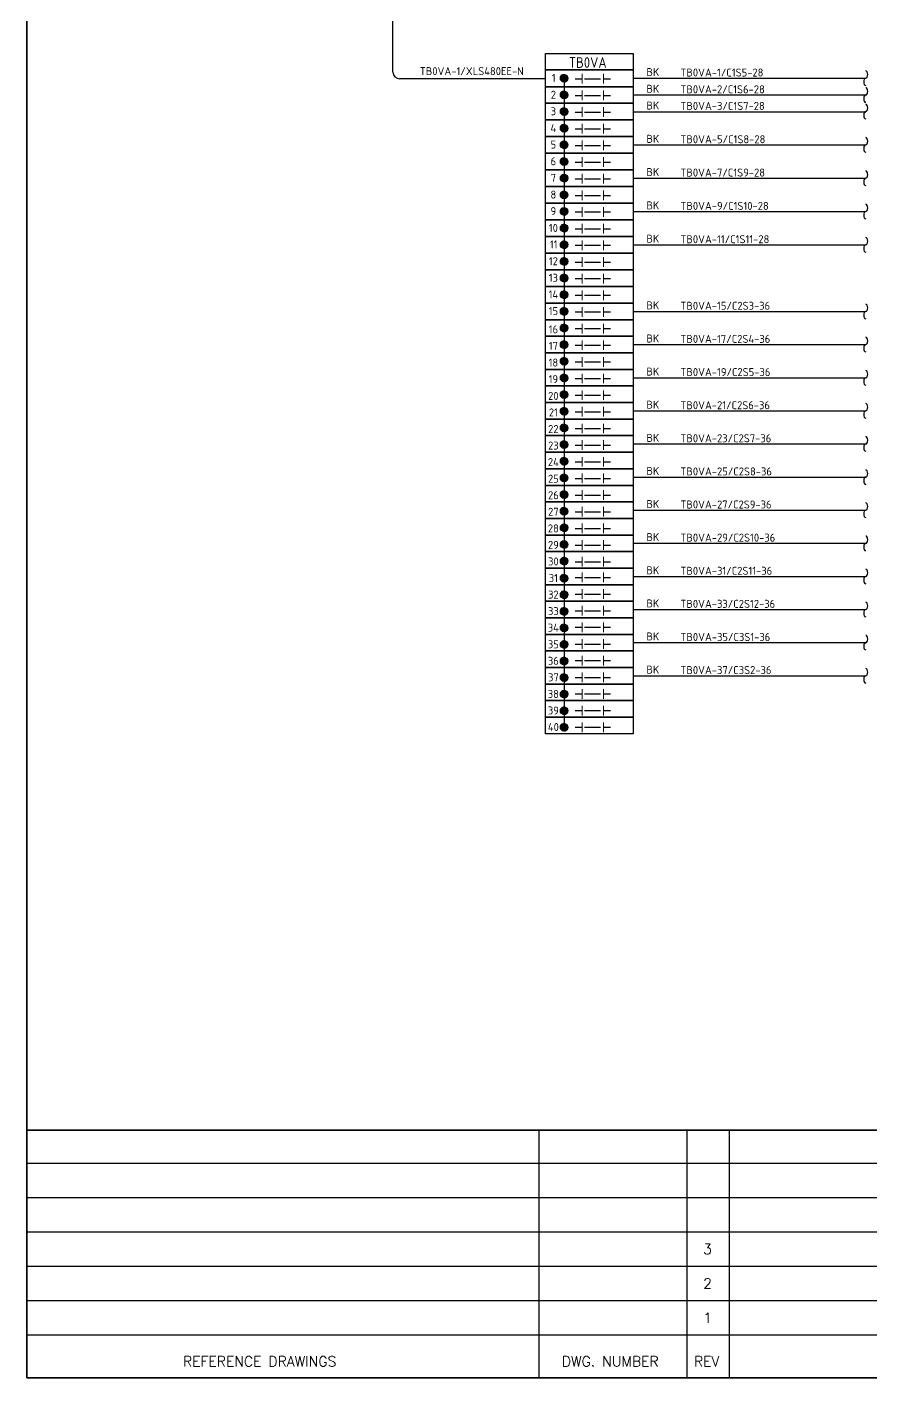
# Model space of a CAD drawing. Header units: inches. Extents: x 579627 to 667544, y 458630 to 507164.
# Drawn here: x 610436 to 611417, y 497173 to 498742 of the extents above; entities that cross this region are included whole.
import ezdxf
from ezdxf.enums import TextEntityAlignment as Align

# ---------------------------------------------------------------- set-up
doc = ezdxf.new("R2010")
doc.units = ezdxf.units.IN
doc.header["$MEASUREMENT"] = 0
for name, color, linetype in [('GT_1', 9, 'Continuous'), ('HELPPOINT', 7, 'Continuous'), ('MEMBER', 7, 'Continuous'), ('power', 7, 'Continuous')]:
    doc.layers.add(name, color=color, linetype=linetype)
doc.styles.add('HTX11', font='O8111901')
doc.styles.add('ISO3098B', font='ISO3098B.shx')
doc.styles.add('ROMANS', font='romans.shx', dxfattribs={"width": 0.85, "height": 25})

# ---------------------------------------------------------------- blocks, each defined once
blk = doc.blocks.new('TPA')
at = {"layer": 'GT_1', "color": 4, "flags": 128}
for points in [[(563383.4, 501946.4), (563383.4, 502273.8)], [(563578.8, 501946.4), (563578.8, 502273.8)], [(563634.6, 501946.4), (563634.6, 502273.8)], [(564807.7, 502229.7), (562706.8, 502229.7)], [(564807.7, 502184.4), (562706.8, 502184.4)], [(564807.7, 502139.1), (562706.8, 502139.1)], [(564807.7, 502093.7), (562706.8, 502093.7)], [(564807.7, 502048.3), (562706.8, 502048.3)], [(564807.6, 502003), (562706.8, 502003)]]:
    blk.add_lwpolyline(points, dxfattribs=at)
at = {"layer": 'HELPPOINT', "color": 4, "lineweight": 35}
for p, q in [((562706.8, 501946.4), (562706.8, 505019.3)), ((562706.8, 501946.4), (562706.8, 505019.3)), ((567131, 501946.4), (562706.8, 501946.4)), ((567131, 501946.4), (562706.8, 501946.4))]:
    blk.add_line(p, q, dxfattribs=at)
at = {"layer": 'MEMBER', "color": 4, "lineweight": 35}
blk.add_line((562706.8, 502273.8), (567131, 502273.8), dxfattribs=at)
blk.add_line((562706.8, 502273.8), (567131, 502273.8), dxfattribs=at)
at = {"style": 'HTX11'}
for tag, p in [('A', (566704.3, 502037.1)), ('B', (567038.2, 501963.3))]:
    blk.add_attdef(tag, text='', height=16.8, dxfattribs=at).set_placement(p, align=Align.MIDDLE_CENTER)
at = {"layer": 'MEMBER', "color": 4, "ltscale": 0.8, "style": 'ROMANS'}
for s, p in [('3', (563605.6, 502116.6)), ('2', (563605.6, 502071.2)), ('1', (563605.6, 502025.8))]:
    blk.add_text(s, height=13.5, dxfattribs=at).set_placement(p, align=Align.MIDDLE_CENTER)
for s, height, p in [('REFERENCE DRAWINGS', 13.495, (562912.9, 501961.6)), ('DWG. NUMBER', 13.495, (563413.2, 501961.6)), ('REV', 13.49, (563587.7, 501961.6))]:
    blk.add_text(s, height=height, dxfattribs=at).set_placement(p)

msp = doc.modelspace()

# ---------------------------------------------------------------- hatches: boundary and pattern name
at = {"layer": 'power'}
h = msp.add_hatch(dxfattribs=at)
h.set_pattern_fill('ANSI31', color=3, scale=0.65249, style=0)
h.set_pattern_definition([(45, (464978.39798, 474703.60224), (-0.057672546576, 0.057672546576), [])])
h.paths.add_polyline_path([(611055.8, 498682.8, 1), (611064.6, 498682.8, 1)])
h = msp.add_hatch(dxfattribs=at)
h.set_pattern_fill('ANSI31', color=3, scale=0.65249, style=0)
h.set_pattern_definition([(45, (464978.39798, 474684.262426), (-0.057672546576, 0.057672546576), [])])
h.paths.add_polyline_path([(611055.8, 498663.5, 1), (611064.6, 498663.5, 1)])
h = msp.add_hatch(dxfattribs=at)
h.set_pattern_fill('ANSI31', color=3, scale=0.65249, style=0)
h.set_pattern_definition([(45, (464978.39798, 474664.92261), (-0.057672546576, 0.057672546576), [])])
h.paths.add_polyline_path([(611055.8, 498644.1, 1), (611064.6, 498644.1, 1)])
h = msp.add_hatch(dxfattribs=at)
h.set_pattern_fill('ANSI31', color=3, scale=0.65249, style=0)
h.set_pattern_definition([(45, (464978.39798, 474645.5828), (-0.057672546576, 0.057672546576), [])])
h.paths.add_polyline_path([(611055.8, 498624.8, 1), (611064.6, 498624.8, 1)])
h = msp.add_hatch(dxfattribs=at)
h.set_pattern_fill('ANSI31', color=3, scale=0.65249, style=0)
h.set_pattern_definition([(45, (464978.39798, 474626.24298), (-0.057672546576, 0.057672546576), [])])
h.paths.add_polyline_path([(611055.8, 498605.5, 1), (611064.6, 498605.5, 1)])
h = msp.add_hatch(dxfattribs=at)
h.set_pattern_fill('ANSI31', color=3, scale=0.65249, style=0)
h.set_pattern_definition([(45, (464978.39798, 474606.90317), (-0.057672546576, 0.057672546576), [])])
h.paths.add_polyline_path([(611055.8, 498586.1, 1), (611064.6, 498586.1, 1)])
h = msp.add_hatch(dxfattribs=at)
h.set_pattern_fill('ANSI31', color=3, scale=0.65249, style=0)
h.set_pattern_definition([(45, (464978.39798, 474587.56335), (-0.057672546576, 0.057672546576), [])])
h.paths.add_polyline_path([(611055.8, 498566.8, 1), (611064.6, 498566.8, 1)])
h = msp.add_hatch(dxfattribs=at)
h.set_pattern_fill('ANSI31', color=3, scale=0.65249, style=0)
h.set_pattern_definition([(45, (464978.39798, 474568.22354), (-0.057672546576, 0.057672546576), [])])
h.paths.add_polyline_path([(611055.8, 498547.4, 1), (611064.6, 498547.4, 1)])
h = msp.add_hatch(dxfattribs=at)
h.set_pattern_fill('ANSI31', color=3, scale=0.65249, style=0)
h.set_pattern_definition([(45, (464978.39798, 474548.88372), (-0.057672546576, 0.057672546576), [])])
h.paths.add_polyline_path([(611055.8, 498528.1, 1), (611064.6, 498528.1, 1)])
h = msp.add_hatch(dxfattribs=at)
h.set_pattern_fill('ANSI31', color=3, scale=0.65249, style=0)
h.set_pattern_definition([(45, (464978.39798, 474529.54391), (-0.057672546576, 0.057672546576), [])])
h.paths.add_polyline_path([(611055.8, 498508.8, 1), (611064.6, 498508.8, 1)])
h = msp.add_hatch(dxfattribs=at)
h.set_pattern_fill('ANSI31', color=3, scale=0.65249, style=0)
h.set_pattern_definition([(45, (464978.39798, 474510.20409), (-0.057672546576, 0.057672546576), [])])
h.paths.add_polyline_path([(611055.8, 498489.4, 1), (611064.6, 498489.4, 1)])
h = msp.add_hatch(dxfattribs=at)
h.set_pattern_fill('ANSI31', color=3, scale=0.65249, style=0)
h.set_pattern_definition([(45, (464978.39798, 474490.86428), (-0.057672546576, 0.057672546576), [])])
h.paths.add_polyline_path([(611055.8, 498470.1, 1), (611064.6, 498470.1, 1)])
h = msp.add_hatch(dxfattribs=at)
h.set_pattern_fill('ANSI31', color=3, scale=0.65249, style=0)
h.set_pattern_definition([(45, (464978.39798, 474471.52446), (-0.057672546576, 0.057672546576), [])])
h.paths.add_polyline_path([(611055.8, 498450.8, 1), (611064.6, 498450.8, 1)])
h = msp.add_hatch(dxfattribs=at)
h.set_pattern_fill('ANSI31', color=3, scale=0.65249, style=0)
h.set_pattern_definition([(45, (464978.39798, 474452.18465), (-0.057672546576, 0.057672546576), [])])
h.paths.add_polyline_path([(611055.8, 498431.4, 1), (611064.6, 498431.4, 1)])
h = msp.add_hatch(dxfattribs=at)
h.set_pattern_fill('ANSI31', color=3, scale=0.65249, style=0)
h.set_pattern_definition([(45, (464978.39798, 474432.84483), (-0.057672546576, 0.057672546576), [])])
h.paths.add_polyline_path([(611055.8, 498412.1, 1), (611064.6, 498412.1, 1)])
h = msp.add_hatch(dxfattribs=at)
h.set_pattern_fill('ANSI31', color=3, scale=0.65249, style=0)
h.set_pattern_definition([(45, (464978.39798, 474413.50502), (-0.057672546576, 0.057672546576), [])])
h.paths.add_polyline_path([(611055.8, 498392.7, 1), (611064.6, 498392.7, 1)])
h = msp.add_hatch(dxfattribs=at)
h.set_pattern_fill('ANSI31', color=3, scale=0.65249, style=0)
h.set_pattern_definition([(45, (464978.39798, 474394.1652), (-0.057672546576, 0.057672546576), [])])
h.paths.add_polyline_path([(611055.8, 498373.4, 1), (611064.6, 498373.4, 1)])
h = msp.add_hatch(dxfattribs=at)
h.set_pattern_fill('ANSI31', color=3, scale=0.65249, style=0)
h.set_pattern_definition([(45, (464978.39798, 474374.82539), (-0.057672546576, 0.057672546576), [])])
h.paths.add_polyline_path([(611055.8, 498354.1, 1), (611064.6, 498354.1, 1)])
h = msp.add_hatch(dxfattribs=at)
h.set_pattern_fill('ANSI31', color=3, scale=0.65249, style=0)
h.set_pattern_definition([(45, (464978.39798, 474355.48557), (-0.057672546576, 0.057672546576), [])])
h.paths.add_polyline_path([(611055.8, 498334.7, 1), (611064.6, 498334.7, 1)])
h = msp.add_hatch(dxfattribs=at)
h.set_pattern_fill('ANSI31', color=3, scale=0.65249, style=0)
h.set_pattern_definition([(45, (464978.39798, 474336.14576), (-0.057672546576, 0.057672546576), [])])
h.paths.add_polyline_path([(611055.8, 498315.4, 1), (611064.6, 498315.4, 1)])
h = msp.add_hatch(dxfattribs=at)
h.set_pattern_fill('ANSI31', color=3, scale=0.65249, style=0)
h.set_pattern_definition([(45, (464978.39798, 474316.80594), (-0.057672546576, 0.057672546576), [])])
h.paths.add_polyline_path([(611055.8, 498296, 1), (611064.6, 498296, 1)])
h = msp.add_hatch(dxfattribs=at)
h.set_pattern_fill('ANSI31', color=3, scale=0.65249, style=0)
h.set_pattern_definition([(45, (464978.39798, 474297.46613), (-0.057672546576, 0.057672546576), [])])
h.paths.add_polyline_path([(611055.8, 498276.7, 1), (611064.6, 498276.7, 1)])
h = msp.add_hatch(dxfattribs=at)
h.set_pattern_fill('ANSI31', color=3, scale=0.65249, style=0)
h.set_pattern_definition([(45, (464978.39798, 474278.12631), (-0.057672546576, 0.057672546576), [])])
h.paths.add_polyline_path([(611055.8, 498257.4, 1), (611064.6, 498257.4, 1)])
h = msp.add_hatch(dxfattribs=at)
h.set_pattern_fill('ANSI31', color=3, scale=0.65249, style=0)
h.set_pattern_definition([(45, (464978.39798, 474258.7865), (-0.057672546576, 0.057672546576), [])])
h.paths.add_polyline_path([(611055.8, 498238, 1), (611064.6, 498238, 1)])
h = msp.add_hatch(dxfattribs=at)
h.set_pattern_fill('ANSI31', color=3, scale=0.65249, style=0)
h.set_pattern_definition([(45, (464978.39798, 474239.44668), (-0.057672546576, 0.057672546576), [])])
h.paths.add_polyline_path([(611055.8, 498218.7, 1), (611064.6, 498218.7, 1)])
h = msp.add_hatch(dxfattribs=at)
h.set_pattern_fill('ANSI31', color=3, scale=0.65249, style=0)
h.set_pattern_definition([(45, (464978.39798, 474220.10687), (-0.057672546576, 0.057672546576), [])])
h.paths.add_polyline_path([(611055.8, 498199.3, 1), (611064.6, 498199.3, 1)])
h = msp.add_hatch(dxfattribs=at)
h.set_pattern_fill('ANSI31', color=3, scale=0.65249, style=0)
h.set_pattern_definition([(45, (464978.39798, 474200.76705), (-0.057672546576, 0.057672546576), [])])
h.paths.add_polyline_path([(611055.8, 498180, 1), (611064.6, 498180, 1)])
h = msp.add_hatch(dxfattribs=at)
h.set_pattern_fill('ANSI31', color=3, scale=0.65249, style=0)
h.set_pattern_definition([(45, (464978.39798, 474181.42724), (-0.057672546576, 0.057672546576), [])])
h.paths.add_polyline_path([(611055.8, 498160.7, 1), (611064.6, 498160.7, 1)])
h = msp.add_hatch(dxfattribs=at)
h.set_pattern_fill('ANSI31', color=3, scale=0.65249, style=0)
h.set_pattern_definition([(45, (464978.39798, 474162.087424), (-0.057672546576, 0.057672546576), [])])
h.paths.add_polyline_path([(611055.8, 498141.3, 1), (611064.6, 498141.3, 1)])
h = msp.add_hatch(dxfattribs=at)
h.set_pattern_fill('ANSI31', color=3, scale=0.65249, style=0)
h.set_pattern_definition([(45, (464978.39798, 474142.74761), (-0.057672546576, 0.057672546576), [])])
h.paths.add_polyline_path([(611055.8, 498122, 1), (611064.6, 498122, 1)])
at = {"layer": 'power', "linetype": 'Continuous'}
h = msp.add_hatch(dxfattribs=at)
h.set_pattern_fill('ANSI31', color=3, scale=0.65249, style=0)
h.set_pattern_definition([(45, (464978.39798, 474122.86156), (-0.057672546576, 0.057672546576), [])])
h.paths.add_polyline_path([(611064.6, 498102.1, 1), (611055.8, 498102.1, 1)])
h = msp.add_hatch(dxfattribs=at)
h.set_pattern_fill('ANSI31', color=3, scale=0.65249, style=0)
h.set_pattern_definition([(45, (464978.39798, 474103.63099), (-0.057672546576, 0.057672546576), [])])
h.paths.add_polyline_path([(611064.6, 498082.9, 1), (611055.8, 498082.9, 1)])
h = msp.add_hatch(dxfattribs=at)
h.set_pattern_fill('ANSI31', color=3, scale=0.65249, style=0)
h.set_pattern_definition([(45, (464978.39798, 474084.40042), (-0.057672546576, 0.057672546576), [])])
h.paths.add_polyline_path([(611064.6, 498063.6, 1), (611055.8, 498063.6, 1)])
h = msp.add_hatch(dxfattribs=at)
h.set_pattern_fill('ANSI31', color=3, scale=0.65249, style=0)
h.set_pattern_definition([(45, (464978.39798, 474065.169856), (-0.057672546576, 0.057672546576), [])])
h.paths.add_polyline_path([(611064.6, 498044.4, 1), (611055.8, 498044.4, 1)])
h = msp.add_hatch(dxfattribs=at)
h.set_pattern_fill('ANSI31', color=3, scale=0.65249, style=0)
h.set_pattern_definition([(45, (464978.39798, 474045.93929), (-0.057672546576, 0.057672546576), [])])
h.paths.add_polyline_path([(611064.6, 498025.2, 1), (611055.8, 498025.2, 1)])
h = msp.add_hatch(dxfattribs=at)
h.set_pattern_fill('ANSI31', color=3, scale=0.65249, style=0)
h.set_pattern_definition([(45, (464978.39798, 474026.70872), (-0.057672546576, 0.057672546576), [])])
h.paths.add_polyline_path([(611064.6, 498005.9, 1), (611055.8, 498005.9, 1)])
h = msp.add_hatch(dxfattribs=at)
h.set_pattern_fill('ANSI31', color=3, scale=0.65249, style=0)
h.set_pattern_definition([(45, (464978.39798, 474007.47815), (-0.057672546576, 0.057672546576), [])])
h.paths.add_polyline_path([(611064.6, 497986.7, 1), (611055.8, 497986.7, 1)])
h = msp.add_hatch(dxfattribs=at)
h.set_pattern_fill('ANSI31', color=3, scale=0.65249, style=0)
h.set_pattern_definition([(45, (464978.39798, 473988.247584), (-0.057672546576, 0.057672546576), [])])
h.paths.add_polyline_path([(611064.6, 497967.5, 1), (611055.8, 497967.5, 1)])
h = msp.add_hatch(dxfattribs=at)
h.set_pattern_fill('ANSI31', color=3, scale=0.65249, style=0)
h.set_pattern_definition([(45, (464978.39798, 473969.01702), (-0.057672546576, 0.057672546576), [])])
h.paths.add_polyline_path([(611064.6, 497948.2, 1), (611055.8, 497948.2, 1)])
h = msp.add_hatch(dxfattribs=at)
h.set_pattern_fill('ANSI31', color=3, scale=0.65249, style=0)
h.set_pattern_definition([(45, (464978.39798, 473949.78645), (-0.057672546576, 0.057672546576), [])])
h.paths.add_polyline_path([(611064.6, 497929, 1), (611055.8, 497929, 1)])

# ---------------------------------------------------------------- linework, layer by layer
msp.add_line((610861.4, 498689.9), (610861.4, 499634, 0))
at = {"lineweight": 9}
for p, q in [((611081.3, 498676.6), (611081.3, 498687.8)), ((611105.8, 498676.6), (611105.8, 498687.8)), ((611081.3, 498657.3), (611081.3, 498668.4)), ((611105.8, 498657.3), (611105.8, 498668.4)), ((611081.3, 498637.9), (611081.3, 498649.1)), ((611105.8, 498637.9), (611105.8, 498649.1)), ((611081.3, 498618.6), (611081.3, 498629.7)), ((611105.8, 498618.6), (611105.8, 498629.7)), ((611081.3, 498599.3), (611081.3, 498610.4)), ((611105.8, 498599.3), (611105.8, 498610.4)), ((611081.3, 498579.9), (611081.3, 498591.1)), ((611105.8, 498579.9), (611105.8, 498591.1)), ((611081.3, 498560.6), (611081.3, 498571.7)), ((611105.8, 498560.6), (611105.8, 498571.7)), ((611081.3, 498541.2), (611081.3, 498552.4)), ((611105.8, 498541.2), (611105.8, 498552.4)), ((611081.3, 498521.9), (611081.3, 498533)), ((611105.8, 498521.9), (611105.8, 498533)), ((611081.3, 498502.6), (611081.3, 498513.7)), ((611105.8, 498502.6), (611105.8, 498513.7)), ((611081.3, 498483.2), (611081.3, 498494.4)), ((611105.8, 498483.2), (611105.8, 498494.4)), ((611081.3, 498463.9), (611081.3, 498475)), ((611105.8, 498463.9), (611105.8, 498475)), ((611081.3, 498444.5), (611081.3, 498455.7)), ((611105.8, 498444.5), (611105.8, 498455.7)), ((611081.3, 498425.2), (611081.3, 498436.3)), ((611105.8, 498425.2), (611105.8, 498436.3)), ((611081.3, 498405.9), (611081.3, 498417)), ((611105.8, 498405.9), (611105.8, 498417)), ((611081.3, 498386.5), (611081.3, 498397.7)), ((611105.8, 498386.5), (611105.8, 498397.7)), ((611081.3, 498367.2), (611081.3, 498378.3)), ((611105.8, 498367.2), (611105.8, 498378.3)), ((611081.3, 498347.8), (611081.3, 498359)), ((611105.8, 498347.8), (611105.8, 498359)), ((611081.3, 498328.5), (611081.3, 498339.6)), ((611105.8, 498328.5), (611105.8, 498339.6)), ((611081.3, 498309.2), (611081.3, 498320.3)), ((611105.8, 498309.2), (611105.8, 498320.3)), ((611081.3, 498289.8), (611081.3, 498301)), ((611105.8, 498289.8), (611105.8, 498301)), ((611081.3, 498270.5), (611081.3, 498281.6)), ((611105.8, 498270.5), (611105.8, 498281.6)), ((611081.3, 498251.1), (611081.3, 498262.3)), ((611105.8, 498251.1), (611105.8, 498262.3)), ((611081.3, 498231.8), (611081.3, 498242.9)), ((611105.8, 498231.8), (611105.8, 498242.9)), ((611081.3, 498212.5), (611081.3, 498223.6)), ((611105.8, 498212.5), (611105.8, 498223.6)), ((611081.3, 498193.1), (611081.3, 498204.3)), ((611105.8, 498193.1), (611105.8, 498204.3)), ((611081.3, 498173.8), (611081.3, 498184.9)), ((611105.8, 498173.8), (611105.8, 498184.9)), ((611081.3, 498154.4), (611081.3, 498165.6)), ((611105.8, 498154.4), (611105.8, 498165.6)), ((611081.3, 498135.1), (611081.3, 498146.2)), ((611105.8, 498135.1), (611105.8, 498146.2)), ((611081.3, 498115.8), (611081.3, 498126.9)), ((611105.8, 498115.8), (611105.8, 498126.9)), ((611081.3, 498097.5), (611081.3, 498108.6)), ((611105.8, 498097.5), (611105.8, 498108.6)), ((611081.3, 498078.2), (611081.3, 498089.3)), ((611105.8, 498078.2), (611105.8, 498089.3)), ((611081.3, 498058.8), (611081.3, 498070)), ((611105.8, 498058.8), (611105.8, 498070)), ((611081.3, 498039.5), (611081.3, 498050.6)), ((611105.8, 498039.5), (611105.8, 498050.6)), ((611081.3, 498020.2), (611081.3, 498031.3)), ((611105.8, 498020.2), (611105.8, 498031.3)), ((611081.3, 498000.8), (611081.3, 498011.9)), ((611105.8, 498000.8), (611105.8, 498011.9)), ((611081.3, 497981.5), (611081.3, 497992.6)), ((611105.8, 497981.5), (611105.8, 497992.6)), ((611081.3, 497962.1), (611081.3, 497973.3)), ((611105.8, 497962.1), (611105.8, 497973.3)), ((611081.3, 497942.8), (611081.3, 497953.9)), ((611105.8, 497942.8), (611105.8, 497953.9)), ((611081.3, 497923.5), (611081.3, 497934.6)), ((611105.8, 497923.5), (611105.8, 497934.6))]:
    msp.add_line(p, q, dxfattribs=at)
at = {"color": 0}
for p, q in [((611038.5, 498682.2), (610869.1, 498682.2)), ((611073.1, 498682.2), (611081.3, 498682.2)), ((611083.8, 498682.2), (611102.5, 498682.2)), ((611105.8, 498682.2), (611113.9, 498682.2)), ((611073.1, 498662.8), (611081.3, 498662.8)), ((611083.8, 498662.8), (611102.5, 498662.8)), ((611105.8, 498662.8), (611113.9, 498662.8)), ((611073.1, 498643.5), (611081.3, 498643.5)), ((611083.8, 498643.5), (611102.5, 498643.5)), ((611105.8, 498643.5), (611113.9, 498643.5)), ((611073.1, 498624.2), (611081.3, 498624.2)), ((611083.8, 498624.2), (611102.5, 498624.2)), ((611105.8, 498624.2), (611113.9, 498624.2)), ((611073.1, 498604.8), (611081.3, 498604.8)), ((611083.8, 498604.8), (611102.5, 498604.8)), ((611105.8, 498604.8), (611113.9, 498604.8)), ((611073.1, 498585.5), (611081.3, 498585.5)), ((611083.8, 498585.5), (611102.5, 498585.5)), ((611105.8, 498585.5), (611113.9, 498585.5)), ((611073.1, 498566.1), (611081.3, 498566.1)), ((611083.8, 498566.1), (611102.5, 498566.1)), ((611105.8, 498566.1), (611113.9, 498566.1)), ((611073.1, 498546.8), (611081.3, 498546.8)), ((611083.8, 498546.8), (611102.5, 498546.8)), ((611105.8, 498546.8), (611113.9, 498546.8)), ((611073.1, 498527.5), (611081.3, 498527.5)), ((611083.8, 498527.5), (611102.5, 498527.5)), ((611105.8, 498527.5), (611113.9, 498527.5)), ((611073.1, 498508.1), (611081.3, 498508.1)), ((611083.8, 498508.1), (611102.5, 498508.1)), ((611105.8, 498508.1), (611113.9, 498508.1)), ((611073.1, 498488.8), (611081.3, 498488.8)), ((611083.8, 498488.8), (611102.5, 498488.8)), ((611105.8, 498488.8), (611113.9, 498488.8)), ((611073.1, 498469.4), (611081.3, 498469.4)), ((611083.8, 498469.4), (611102.5, 498469.4)), ((611105.8, 498469.4), (611113.9, 498469.4)), ((611073.1, 498450.1), (611081.3, 498450.1)), ((611083.8, 498450.1), (611102.5, 498450.1)), ((611105.8, 498450.1), (611113.9, 498450.1)), ((611073.1, 498430.8), (611081.3, 498430.8)), ((611083.8, 498430.8), (611102.5, 498430.8)), ((611105.8, 498430.8), (611113.9, 498430.8)), ((611073.1, 498411.4), (611081.3, 498411.4)), ((611083.8, 498411.4), (611102.5, 498411.4)), ((611105.8, 498411.4), (611113.9, 498411.4)), ((611073.1, 498392.1), (611081.3, 498392.1)), ((611083.8, 498392.1), (611102.5, 498392.1)), ((611105.8, 498392.1), (611113.9, 498392.1)), ((611073.1, 498372.7), (611081.3, 498372.7)), ((611083.8, 498372.7), (611102.5, 498372.7)), ((611105.8, 498372.7), (611113.9, 498372.7)), ((611073.1, 498353.4), (611081.3, 498353.4)), ((611083.8, 498353.4), (611102.5, 498353.4)), ((611105.8, 498353.4), (611113.9, 498353.4)), ((611073.1, 498334.1), (611081.3, 498334.1)), ((611083.8, 498334.1), (611102.5, 498334.1)), ((611105.8, 498334.1), (611113.9, 498334.1)), ((611073.1, 498314.7), (611081.3, 498314.7)), ((611083.8, 498314.7), (611102.5, 498314.7)), ((611105.8, 498314.7), (611113.9, 498314.7)), ((611073.1, 498295.4), (611081.3, 498295.4)), ((611083.8, 498295.4), (611102.5, 498295.4)), ((611105.8, 498295.4), (611113.9, 498295.4)), ((611073.1, 498276), (611081.3, 498276)), ((611083.8, 498276), (611102.5, 498276)), ((611105.8, 498276), (611113.9, 498276)), ((611073.1, 498256.7), (611081.3, 498256.7)), ((611083.8, 498256.7), (611102.5, 498256.7)), ((611105.8, 498256.7), (611113.9, 498256.7)), ((611073.1, 498237.4), (611081.3, 498237.4)), ((611083.8, 498237.4), (611102.5, 498237.4)), ((611105.8, 498237.4), (611113.9, 498237.4)), ((611073.1, 498218), (611081.3, 498218)), ((611083.8, 498218), (611102.5, 498218)), ((611105.8, 498218), (611113.9, 498218)), ((611073.1, 498198.7), (611081.3, 498198.7)), ((611083.8, 498198.7), (611102.5, 498198.7)), ((611105.8, 498198.7), (611113.9, 498198.7)), ((611073.1, 498179.3), (611081.3, 498179.3)), ((611083.8, 498179.3), (611102.5, 498179.3)), ((611105.8, 498179.3), (611113.9, 498179.3)), ((611073.1, 498160), (611081.3, 498160)), ((611083.8, 498160), (611102.5, 498160)), ((611105.8, 498160), (611113.9, 498160)), ((611073.1, 498140.7), (611081.3, 498140.7)), ((611083.8, 498140.7), (611102.5, 498140.7)), ((611105.8, 498140.7), (611113.9, 498140.7)), ((611073.1, 498121.3), (611081.3, 498121.3)), ((611083.8, 498121.3), (611102.5, 498121.3)), ((611105.8, 498121.3), (611113.9, 498121.3)), ((611073.1, 498103.1), (611081.3, 498103.1)), ((611083.8, 498103.1), (611102.5, 498103.1)), ((611105.8, 498103.1), (611113.9, 498103.1)), ((611073.1, 498083.7), (611081.3, 498083.7)), ((611083.8, 498083.7), (611102.5, 498083.7)), ((611105.8, 498083.7), (611113.9, 498083.7)), ((611073.1, 498064.4), (611081.3, 498064.4)), ((611083.8, 498064.4), (611102.5, 498064.4)), ((611105.8, 498064.4), (611113.9, 498064.4)), ((611073.1, 498045.1), (611081.3, 498045.1)), ((611083.8, 498045.1), (611102.5, 498045.1)), ((611105.8, 498045.1), (611113.9, 498045.1)), ((611073.1, 498025.7), (611081.3, 498025.7)), ((611083.8, 498025.7), (611102.5, 498025.7)), ((611105.8, 498025.7), (611113.9, 498025.7)), ((611073.1, 498006.4), (611081.3, 498006.4)), ((611083.8, 498006.4), (611102.5, 498006.4)), ((611105.8, 498006.4), (611113.9, 498006.4)), ((611073.1, 497987), (611081.3, 497987)), ((611083.8, 497987), (611102.5, 497987)), ((611105.8, 497987), (611113.9, 497987)), ((611073.1, 497967.7), (611081.3, 497967.7)), ((611083.8, 497967.7), (611102.5, 497967.7)), ((611105.8, 497967.7), (611113.9, 497967.7)), ((611073.1, 497948.4), (611081.3, 497948.4)), ((611083.8, 497948.4), (611102.5, 497948.4)), ((611105.8, 497948.4), (611113.9, 497948.4)), ((611073.1, 497929), (611081.3, 497929)), ((611083.8, 497929), (611102.5, 497929)), ((611105.8, 497929), (611113.9, 497929))]:
    msp.add_line(p, q, dxfattribs=at)
for points in [[(611038.5, 498711.7), (611140.3, 498711.7), (611140.3, 498692.4), (611038.5, 498692.4)], [(611038.5, 498692.4), (611140.3, 498692.4), (611140.3, 498673), (611038.5, 498673)], [(611038.5, 498673), (611140.3, 498673), (611140.3, 498653.7), (611038.5, 498653.7)], [(611038.5, 498653.7), (611140.3, 498653.7), (611140.3, 498634.4), (611038.5, 498634.4)], [(611038.5, 498634.4), (611140.3, 498634.4), (611140.3, 498615), (611038.5, 498615)], [(611038.5, 498615), (611140.3, 498615), (611140.3, 498595.7), (611038.5, 498595.7)], [(611038.5, 498595.7), (611140.3, 498595.7), (611140.3, 498576.3), (611038.5, 498576.3)], [(611038.5, 498576.3), (611140.3, 498576.3), (611140.3, 498557), (611038.5, 498557)], [(611038.5, 498557), (611140.3, 498557), (611140.3, 498537.7), (611038.5, 498537.7)], [(611038.5, 498537.7), (611140.3, 498537.7), (611140.3, 498518.3), (611038.5, 498518.3)], [(611038.5, 498518.3), (611140.3, 498518.3), (611140.3, 498499), (611038.5, 498499)], [(611038.5, 498499), (611140.3, 498499), (611140.3, 498479.7), (611038.5, 498479.7)], [(611038.5, 498479.7), (611140.3, 498479.7), (611140.3, 498460.3), (611038.5, 498460.3)], [(611038.5, 498460.3), (611140.3, 498460.3), (611140.3, 498441), (611038.5, 498441)], [(611038.5, 498441), (611140.3, 498441), (611140.3, 498421.6), (611038.5, 498421.6)], [(611038.5, 498421.6), (611140.3, 498421.6), (611140.3, 498402.3), (611038.5, 498402.3)], [(611038.5, 498402.3), (611140.3, 498402.3), (611140.3, 498383.1), (611038.5, 498383.1)], [(611038.5, 498383.1), (611140.3, 498383.1), (611140.3, 498363.8), (611038.5, 498363.8)], [(611038.5, 498363.8), (611140.3, 498363.8), (611140.3, 498344.6), (611038.5, 498344.6)], [(611038.5, 498344.6), (611140.3, 498344.6), (611140.3, 498325.4), (611038.5, 498325.4)], [(611038.5, 498325.4), (611140.3, 498325.4), (611140.3, 498306.1), (611038.5, 498306.1)], [(611038.5, 498306.1), (611140.3, 498306.1), (611140.3, 498286.9), (611038.5, 498286.9)], [(611038.5, 498286.9), (611140.3, 498286.9), (611140.3, 498267.7), (611038.5, 498267.7)], [(611038.5, 498267.7), (611140.3, 498267.7), (611140.3, 498248.4), (611038.5, 498248.4)], [(611038.5, 498248.4), (611140.3, 498248.4), (611140.3, 498229.2), (611038.5, 498229.2)], [(611038.5, 498229.2), (611140.3, 498229.2), (611140.3, 498210), (611038.5, 498210)], [(611038.5, 498210), (611140.3, 498210), (611140.3, 498190.8), (611038.5, 498190.8)], [(611038.5, 498190.8), (611140.3, 498190.8), (611140.3, 498171.5), (611038.5, 498171.5)], [(611038.5, 498171.5), (611140.3, 498171.5), (611140.3, 498152.3), (611038.5, 498152.3)], [(611038.5, 498152.3), (611140.3, 498152.3), (611140.3, 498133.1), (611038.5, 498133.1)], [(611038.5, 498133.1), (611140.3, 498133.1), (611140.3, 498113.8), (611038.5, 498113.8)], [(611038.5, 498113.8), (611140.3, 498113.8), (611140.3, 498094.6), (611038.5, 498094.6)], [(611038.5, 498094.6), (611140.3, 498094.6), (611140.3, 498075.4), (611038.5, 498075.4)], [(611038.5, 498075.4), (611140.3, 498075.4), (611140.3, 498056.1), (611038.5, 498056.1)], [(611038.5, 498056.1), (611140.3, 498056.1), (611140.3, 498036.9), (611038.5, 498036.9)], [(611038.5, 498036.9), (611140.3, 498036.9), (611140.3, 498017.7), (611038.5, 498017.7)], [(611038.5, 498017.7), (611140.3, 498017.7), (611140.3, 497998.4), (611038.5, 497998.4)], [(611038.5, 497998.4), (611140.3, 497998.4), (611140.3, 497979.2), (611038.5, 497979.2)], [(611038.5, 497979.2), (611140.3, 497979.2), (611140.3, 497960), (611038.5, 497960)], [(611038.5, 497960), (611140.3, 497960), (611140.3, 497940.8), (611038.5, 497940.8)], [(611038.5, 497940.8), (611140.3, 497940.8), (611140.3, 497921.5), (611038.5, 497921.5)]]:
    msp.add_lwpolyline(points, close=True, dxfattribs=at)
msp.add_arc((610869.1, 498689.9), 7.73, 180, 270)
at = {"layer": 'power', "color": 3}
msp.add_line((611060.2, 498682.8), (611060.2, 497929), dxfattribs=at)
at = {"layer": 'power', "color": 0}
for p, q in [((611140.3, 498682.8), (611410.5, 498682.8)), ((611140.3, 498663.4), (611410.5, 498663.4)), ((611140.3, 498644), (611410.5, 498644)), ((611140.3, 498605.4), (611410.5, 498605.4)), ((611140.3, 498566.7), (611410.5, 498566.7)), ((611140.3, 498528), (611410.5, 498528)), ((611140.3, 498489.3), (611410.5, 498489.3)), ((611140.3, 498412), (611410.5, 498412)), ((611140.3, 498373.4), (611410.5, 498373.4)), ((611140.3, 498335), (611410.5, 498335)), ((611140.3, 498296.5), (611410.5, 498296.5)), ((611140.3, 498258.1), (611410.5, 498258.1)), ((611140.3, 498219.6), (611410.5, 498219.6)), ((611140.3, 498181.1), (611410.5, 498181.1)), ((611140.3, 498142.7), (611410.5, 498142.7)), ((611140.3, 498104.2), (611410.5, 498104.2)), ((611140.3, 498065.8), (611410.5, 498065.8)), ((611140.3, 498027.3), (611410.5, 498027.3)), ((611140.3, 497988.8), (611410.5, 497988.8))]:
    msp.add_line(p, q, dxfattribs=at)
at = {"layer": 'power', "color": 3}
for centre in [(611060.2, 498682.8), (611060.2, 498663.5), (611060.2, 498644.1), (611060.2, 498624.8), (611060.2, 498605.5), (611060.2, 498586.1), (611060.2, 498566.8), (611060.2, 498547.4), (611060.2, 498528.1), (611060.2, 498508.8), (611060.2, 498489.4), (611060.2, 498470.1), (611060.2, 498450.8), (611060.2, 498431.4), (611060.2, 498412.1), (611060.2, 498392.7), (611060.2, 498373.4), (611060.2, 498354.1), (611060.2, 498334.7), (611060.2, 498315.4), (611060.2, 498296), (611060.2, 498276.7), (611060.2, 498257.4), (611060.2, 498238), (611060.2, 498218.7), (611060.2, 498199.3), (611060.2, 498180), (611060.2, 498160.7), (611060.2, 498141.3), (611060.2, 498122)]:
    msp.add_circle(centre, 4.41, dxfattribs=at)
at = {"layer": 'power', "color": 3, "linetype": 'Continuous'}
for centre in [(611060.2, 498102.1), (611060.2, 498082.9), (611060.2, 498063.6), (611060.2, 498044.4), (611060.2, 498025.2), (611060.2, 498005.9), (611060.2, 497986.7), (611060.2, 497967.5), (611060.2, 497948.2), (611060.2, 497929)]:
    msp.add_circle(centre, 4.41, dxfattribs=at)
at = {"layer": 'power', "color": 0}
for centre, major_axis in [((611410.5, 498687.1), (0, 4.24)), ((611410.5, 498678.6), (0, -4.24)), ((611410.5, 498667.6), (0, 4.24)), ((611410.5, 498659.1), (0, -4.24)), ((611410.5, 498639.8), (0, -4.24)), ((611410.5, 498648.3), (0, 4.24)), ((611410.5, 498609.6), (0, 4.24)), ((611410.5, 498601.1), (0, -4.24)), ((611410.5, 498570.9), (0, 4.24)), ((611410.5, 498562.4), (0, -4.24)), ((611410.5, 498523.8), (0, -4.24)), ((611410.5, 498532.2), (0, 4.24)), ((611410.5, 498493.6), (0, 4.24)), ((611410.5, 498485.1), (0, -4.24)), ((611410.5, 498416.2), (0, 4.24)), ((611410.5, 498407.7), (0, -4.24)), ((611410.5, 498369.2), (0, -4.24)), ((611410.5, 498377.7), (0, 4.24)), ((611410.5, 498339.2), (0, 4.24)), ((611410.5, 498330.7), (0, -4.24)), ((611410.5, 498292.3), (0, -4.24)), ((611410.5, 498300.8), (0, 4.24)), ((611410.5, 498262.3), (0, 4.24)), ((611410.5, 498253.8), (0, -4.24)), ((611410.5, 498215.4), (0, -4.24)), ((611410.5, 498223.8), (0, 4.24)), ((611410.5, 498185.4), (0, 4.24)), ((611410.5, 498176.9), (0, -4.24)), ((611410.5, 498146.9), (0, 4.24)), ((611410.5, 498138.4), (0, -4.24)), ((611410.5, 498100), (0, -4.24)), ((611410.5, 498108.5), (0, 4.24)), ((611410.5, 498070), (0, 4.24)), ((611410.5, 498061.5), (0, -4.24)), ((611410.5, 498023.1), (0, -4.24)), ((611410.5, 498031.5), (0, 4.24)), ((611410.5, 497993.1), (0, 4.24)), ((611410.5, 497984.6), (0, -4.24))]:
    msp.add_ellipse(centre, major_axis=major_axis, ratio=0.550167, start_param=3.141593, end_param=6.283185, dxfattribs=at)

# ---------------------------------------------------------------- block references
at = {"xscale": 0.8796480001183227, "yscale": 0.8796480000019073, "zscale": 0.8796480000000001}
msp.add_blockref('TPA', (115452.3, 55637.1), dxfattribs=at)

# ---------------------------------------------------------------- texts
at = {"layer": 'power', "color": 0, "style": 'ISO3098B', "width": 0.9}
msp.add_text('TB0VA', height=12.4, dxfattribs=at).set_placement((611087.6, 498701.1), align=Align.MIDDLE_CENTER)
at = {"layer": 'power', "color": 0, "style": 'ISO3098B'}
msp.add_text('TB0VA-1/XLS480EE-N', height=9.298, dxfattribs=at).set_placement((611013.2, 498686.4), align=Align.RIGHT)
for s, p in [('1', (611048.1, 498683.2)), ('2', (611047.7, 498663.7)), ('3', (611047.7, 498644.5)), ('4', (611047.7, 498625.1)), ('5', (611047.7, 498605.8)), ('6', (611047.7, 498586.4)), ('7', (611047.7, 498567.1)), ('8', (611047.7, 498547.7)), ('9', (611047.7, 498528.5)), ('10', (611047.7, 498509)), ('11', (611048.1, 498489.8)), ('12', (611047.7, 498470.3)), ('13', (611047.7, 498451.1)), ('14', (611047.7, 498431.7)), ('15', (611047.7, 498412.4)), ('16', (611047.7, 498391.2)), ('17', (611047.7, 498372)), ('18', (611047.7, 498352.6)), ('19', (611047.7, 498333.3)), ('20', (611047.7, 498313.9)), ('21', (611047.7, 498294.7)), ('22', (611047.7, 498275.4)), ('23', (611047.7, 498256.2)), ('24', (611047.7, 498237)), ('25', (611047.7, 498217.7)), ('26', (611047.7, 498198.5)), ('27', (611047.7, 498179.3)), ('28', (611047.7, 498160)), ('29', (611047.7, 498140.8)), ('30', (611047.7, 498121.6)), ('31', (611047.7, 498102.3)), ('32', (611047.7, 498083.1)), ('33', (611047.7, 498063.9)), ('34', (611047.7, 498044.7)), ('35', (611047.7, 498025.4)), ('36', (611047.7, 498006.2)), ('37', (611047.7, 497987)), ('38', (611047.7, 497967.7)), ('39', (611047.7, 497948.5)), ('40', (611047.7, 497929.3))]:
    msp.add_text(s, height=9.3, dxfattribs=at).set_placement(p, align=Align.MIDDLE_CENTER)
at = {"layer": 'power', "style": 'ISO3098B'}
for s, height, p in [('BK', 9.3, (611155.8, 498685.3)), ('TB0VA-1/C1S5-28', 9.298, (611195.2, 498684.8)), ('BK', 9.3, (611155.8, 498665.9)), ('TB0VA-2/C1S6-28', 9.298, (611195.2, 498665.3)), ('BK', 9.3, (611155.8, 498646.5)), ('TB0VA-3/C1S7-28', 9.298, (611195.2, 498646)), ('BK', 9.3, (611155.8, 498607.8)), ('TB0VA-5/C1S8-28', 9.298, (611195.2, 498607.3)), ('BK', 9.3, (611155.8, 498569.2)), ('TB0VA-7/C1S9-28', 9.298, (611195.2, 498568.6)), ('BK', 9.3, (611155.8, 498530.5)), ('TB0VA-9/C1S10-28', 9.298, (611195.2, 498529.9)), ('BK', 9.3, (611155.8, 498491.8)), ('TB0VA-11/C1S11-28', 9.298, (611195.2, 498491.2)), ('BK', 9.3, (611155.8, 498414.4)), ('TB0VA-15/C2S3-36', 9.298, (611195.2, 498413.9)), ('BK', 9.3, (611155.8, 498375.9)), ('TB0VA-17/C2S4-36', 9.298, (611195.2, 498375.4)), ('BK', 9.3, (611155.8, 498337.5)), ('TB0VA-19/C2S5-36', 9.298, (611195.2, 498336.9)), ('BK', 9.3, (611155.8, 498299)), ('TB0VA-21/C2S6-36', 9.298, (611195.2, 498298.4)), ('BK', 9.3, (611155.8, 498260.5)), ('TB0VA-23/C2S7-36', 9.298, (611195.2, 498260)), ('BK', 9.3, (611155.8, 498222.1)), ('TB0VA-25/C2S8-36', 9.298, (611195.2, 498221.5)), ('BK', 9.3, (611155.8, 498183.6)), ('TB0VA-27/C2S9-36', 9.298, (611195.2, 498183.1)), ('BK', 9.3, (611155.8, 498145.2)), ('TB0VA-29/C2S10-36', 9.298, (611195.2, 498144.6)), ('BK', 9.3, (611155.8, 498106.7)), ('TB0VA-31/C2S11-36', 9.298, (611195.2, 498106.1)), ('BK', 9.3, (611155.8, 498068.2)), ('TB0VA-33/C2S12-36', 9.298, (611195.2, 498067.7)), ('BK', 9.3, (611155.8, 498029.8)), ('TB0VA-35/C3S1-36', 9.298, (611195.2, 498029.2)), ('BK', 9.3, (611155.8, 497991.3)), ('TB0VA-37/C3S2-36', 9.298, (611195.2, 497990.8))]:
    msp.add_text(s, height=height, dxfattribs=at).set_placement(p)

doc.saveas('drawing.dxf')
